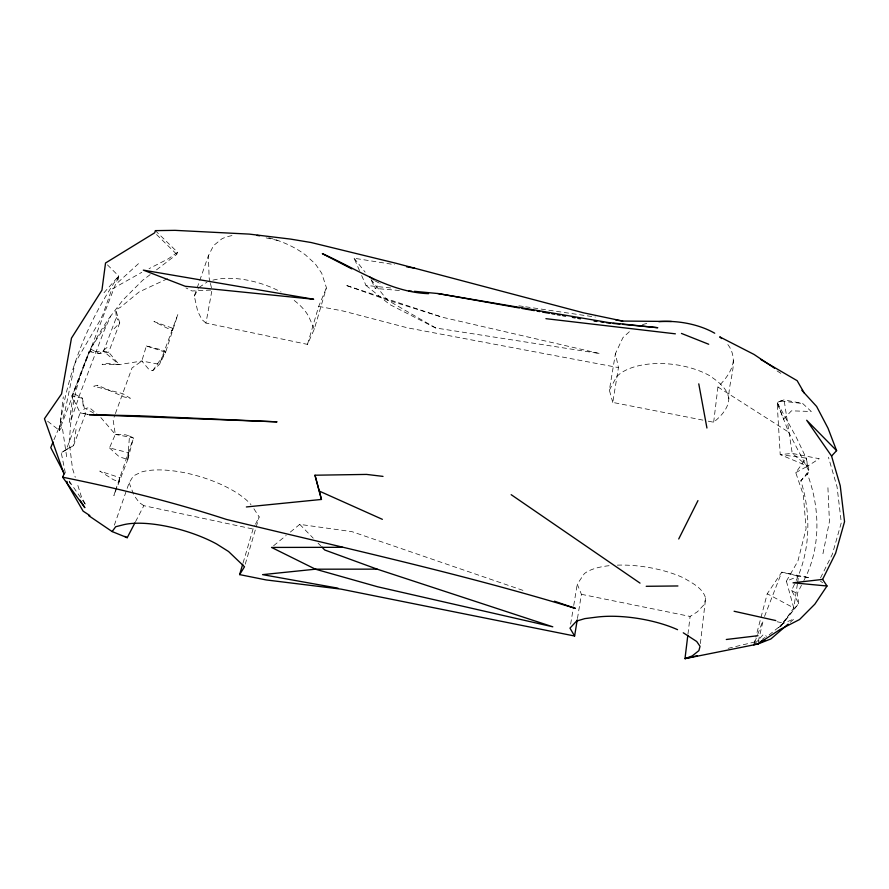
<?xml version="1.0" encoding="UTF-8"?>
<svg xmlns="http://www.w3.org/2000/svg" width="889" height="889" viewBox="0 0 889 889"><rect width="100%" height="100%" fill="white"/><g stroke="black" fill="none" stroke-linecap="round" stroke-linejoin="round"><path stroke-width="0.67" stroke-dasharray="4.45 3.33" d="M115.081 491.706L113.892 495.562L127.794 459.502L128.249 452.657L109.491 447.912L115.314 434.399L113.114 419.852L114.937 414.863M109.491 447.912L119.193 456.746L127.794 459.502L129.472 436.021L125.66 434.843L115.314 434.399L99.901 416.485M150.13 274.657L142.673 280.268L122.96 300.004L110.647 316.151L103.98 331.097L79.721 394.638L71.031 420.019L69.22 441.933L72.454 468.314L75.276 477.26M700.365 643.58L705.633 598.253C702.821 587.962 692.431 583.228 684.019 578.128A63.775 24.125 9 0 0 616.733 565.16M708.289 421.175L713.667 422.242C720.879 416.219 728.38 408.718 728.836 398.772C727.947 381.003 740.47 359.412 727.269 343.854M47.639 421.242L59.352 430.409L63.297 396.838M687.975 634.046L690.108 616.444L697.465 611.721L704.266 604.453L705.633 598.253M713.667 422.242L717.934 387.015C725.38 379.303 732.969 370.28 733.447 359.056M69.22 422.431L73.22 393.305L90.3 348.899L106.802 323.974M797.389 584.106L793.766 607.943L780.564 626.601M797.589 582.784L798.589 576.161L781.742 572.172L767.24 593.763L755.817 637.035M76.043 429.554L73.52 445.622L61.263 452.745L65.353 473.137M577.461 618.522L581.417 594.308L577.261 584.151L584.34 573.649A63.775 24.125 9 0 1 609.843 565.626M702.91 420.119L612.765 402.417L618.455 367.602L615.432 353.611L622.945 337.609L631.146 330.086M570.638 624.134L573.505 606.809M573.727 605.476L577.261 584.151M612.765 402.417L609.376 390.193L615.432 353.611M107.425 264.866L118.693 276.057L117.515 282.824L140.106 262.166M268.734 237.73A59.819 31.382 18.7 0 1 305.349 254.843L315.295 263.889L321.729 273.256L326.441 287.792L314.306 329.097L307.483 344.387L205.959 323.063L211.76 291.325M822.947 553.736L829.437 521.599L827.87 486.527M758.273 641.447L763.229 620.322M127.794 459.502L133.472 437.877L129.472 436.021M753.739 644.892L755.472 638.346M245.264 564.148L259.144 516.887L252.354 506.363M243.086 562.893L253.065 529.033L254.887 525.388M307.483 344.387L318.684 306.394L326.441 287.792M115.392 413.607L132.028 367.957L141.818 361.023L146.374 345.954L164.343 350.577L165.621 352.244L159.475 364.334L152.686 370.702L148.985 369.524L141.818 361.023L119.104 364.623L102.046 364.334L105.958 363.323L119.104 364.623L108.691 352.2L103.569 351.177L89 351.555L71.865 396.116L80.199 412.896L66.397 449.334L61.263 452.745M115.481 490.417L133.472 437.877L115.314 434.399M152.686 370.702L165.621 352.244L177.833 314.517L159.475 364.334L141.818 361.023M114.359 525.143L129.138 482.805L133.394 475.926L141.384 472.015A65.742 24.325 16.6 0 1 199.681 476.515A65.742 24.325 16.6 0 1 250.987 504.641M205.959 323.063L201.903 319.518L197.702 311.306L194.302 296.081L199.292 281.769M199.747 280.468L208.382 255.743L213.616 245.542L222.006 238.73A59.819 31.382 18.7 0 1 233.24 235.374M156.52 269.845L176.778 254.343L177.544 252.243L155.342 230.629M167.499 278.702L139.106 291.959L120.326 307.405L115.67 309.683L116.315 317.529L103.569 351.177L119.104 364.623M754.728 642.303L757.172 635.835M757.661 634.535L763.051 620.289M66.664 456.702L62.219 426.887L59.352 430.409L118.693 276.057L103.457 293.359M764.518 616.466L781.742 572.172L810.001 577.861L798.589 576.161L786.398 581.15L793.766 607.943L767.24 593.763M53.94 439.755L62.941 418.386L64.953 411.285L75.054 362.945L99.746 320.929L102.868 314.628L111.803 289.203L141.762 272.356M780.62 626.645L798.711 603.442L791.61 590.474L795.644 581.728M796.211 580.484C810.568 549.646 811.079 512.986 800.833 480.782L807.068 473.181L809.357 471.959L806.167 458.102L796.4 437.532L777.13 402.417L784.076 399.861L802.689 403.495L811.246 411.485L791.454 410.829L783.509 419.197L777.13 402.417L784.076 399.861L792.243 453.401L807.601 466.125L819.236 458.724L792.243 453.401L780.209 454.612L777.13 402.417L788.621 432.121L809.357 471.959L800.833 480.782M820.525 577.939L832.36 554.203L841.316 522.676L837.049 486.828L828.437 457.213M255.499 524.177L259.144 516.887M778.653 627.778L798.711 603.442L797.211 593.585L801.445 585.306M803.856 580.561C821.225 547.902 820.191 507.219 807.068 473.181M135.539 521.687L143.851 505.685L253.065 529.033M609.376 390.193L616.533 376.814A59.018 29.882 7.4 0 1 709.422 375.558C717.779 381.37 727.313 387.882 728.836 398.772M194.302 296.081L198.436 288.514M786.398 581.15L797.889 561.137L806.079 528.733L803.356 495.006L795.766 472.648L806.167 458.102L780.209 454.612L807.601 466.125L806.167 458.102M754.628 643.947L763.451 634.39L766.629 636.357M114.125 328.741L119.737 322.84L115.67 309.683M371.413 280.457L375.214 288.447L380.048 283.491M790.132 622.367L794.199 618.866L783.809 623.122L769.163 634.857M273.634 545.724L286.169 535.478M290.347 532.067L299.749 524.377L351.911 531.633L525.699 591.318M107.047 347.488L99.357 353.611L89 351.555L90.3 348.899L99.357 353.611L108.691 352.2L119.737 322.84L116.315 317.529M177.544 252.243L168.41 258.766L149.03 268.656M199.025 287.436L206.993 282.169M762.806 638.913L765.073 637.424M795.766 472.648L807.601 466.125M66.397 449.334L73.52 445.622L85.444 413.952L82.399 398.216L73.22 393.305L71.865 396.116L82.399 398.216L83.61 409.507M728.135 648.348L759.139 640.936M210.682 290.07L192.068 290.981L185.923 287.903M399.383 290.481L375.214 288.447M361.656 275.534L365.979 285.413L391.893 288.092M780.753 401.028L802.689 403.495M359.5 270.589L354.111 258.232L394.66 264.678M518.887 305.805L524.354 306.605M525.721 306.805L595.374 317.04M365.979 285.413L389.771 304.549L435.688 327.974L599.819 353.566L442.511 317.284L387.182 299.926L345.354 285.113L442.511 317.284M318.684 306.394L342.587 310.894L407.629 327.863L618.455 367.602M777.053 621.744L783.809 623.122M581.417 594.308L690.108 616.444M266.144 237.874L277.801 240.475M146.374 345.954L165.621 352.244M375.136 280.946L378.825 282.858M93.856 413.152L85.388 408.496L89.322 407.584L98.846 415.596M791.61 590.474L797.211 593.585M435.688 327.974L387.182 299.926L371.069 279.613M717.934 387.015L788.621 432.121M777.086 370.946L782.831 374.636M143.851 505.685L139.251 502.541L134.083 495.551M820.436 581.117L822.625 582.751M156.553 234.529L176.778 254.343M299.749 524.377L313.228 538.178M318.04 543.112L320.918 546.068M354.111 258.232L365.135 272.134M69.264 481.105L85.8 505.085M69.109 481.816L70.487 484.116M85.233 504.007L81.321 496.44L76.887 482.371M314.306 329.097L308.794 316.706A60.919 30.204 18.3 0 0 291.881 298.715M129.138 482.805L133.594 494.273M210.104 282.08L209.159 278.124L208.382 255.743M210.426 283.402L211.693 288.692M642.491 324.607A58.029 30.926 7.1 0 1 647.225 323.385M71.031 420.019A261.11 233.685 34 0 1 110.647 316.151M59.352 430.409A434.132 387.882 11.2 0 1 118.693 276.057M212.927 280.146A60.919 30.204 18.3 0 1 281.08 292.037M119.459 477.537L119.082 481.894L113.325 479.649L99.779 471.081L119.459 477.537M97.712 385.259L93.79 386.215L122.671 393.627L130.339 398.283L123.904 396.916L97.712 385.259M88.078 414.407L80.199 412.896L88.078 414.33M172.277 328.119L153.941 321.551L172.444 330.752L172.277 328.119"/><path stroke-width="1.33" d="M687.808 635.402L684.986 658.649L757.661 644.092L770.852 638.969L788.11 624.111M242.708 564.193L239.63 574.605L266.178 579.939L341.087 589.14L574.605 636.013L577.239 619.866M53.04 442L50.762 447.634L64.308 473.77M80.088 500.207L84.855 507.675L62.619 477.193L64.041 473.97L44.45 418.73L61.552 393.927L71.476 338.131L101.935 290.192L105.535 263L154.708 232.796L155.342 230.629L175.066 230.351L249.298 234.107L290.725 239.119L311.183 242.53L396.038 263.277L583.584 312.839L622.7 321.062L671.428 321.474M762.884 639.891L757.661 644.092L779.997 629.545L799.544 619.533L814.846 604.153L827.014 585.995L793.044 582.806L822.603 579.406L835.616 553.247L844.55 521.654L840.227 485.727L831.559 456.057L806.667 420.241L836.593 450.645L831.559 456.057M678.718 538.978L697.954 500.618M88.589 515.587L112.125 531.555L127.227 537.689L134.895 522.921M239.63 574.605L244.497 566.771L228.551 551.513L216.572 543.957A67.097 22.469 16.2 0 0 123.127 524.843L115.692 526.733L112.125 531.555M753.739 644.892L756.228 643.892M761.217 641.88L764.951 640.369M697.12 655.76L684.986 658.649L692.22 655.938L698.887 650.637L700.043 646.325L696.709 641.502L683.274 632.79M726.302 639.491L757.984 635.702M246.386 506.952L321.462 499.451L314.984 475.215L366.557 474.415L383.015 476.393M646.214 586.296L677.918 585.962M342.543 547.313L271.545 547.435L315.451 569.193L377.547 586.762L552.802 626.812L377.125 569.138L315.451 569.193L262.555 574.638L337.998 588.174M408.929 291.003L411.663 291.159M414.385 291.314L437.81 293.526L608.365 322.529L657.76 327.708L622.567 324.329M428.598 293.659C389.804 292.325 356.633 268.9 322.34 253.643L351.811 268.878M613.21 323.463L619.9 324.085M594.119 321.129L596.841 321.44M545.913 318.673L675.373 333.831M600.953 321.951L603.687 322.307M606.42 322.674L610.532 323.207M615.866 320.051L622.7 321.062M406.629 266.789L414.607 268.189M437.81 293.526L519.354 307.972M522.076 308.461L534.311 310.617M537.023 311.106L539.745 311.583M542.457 312.061L549.258 313.272M551.98 313.75L554.692 314.228M557.414 314.717L560.126 315.195M562.848 315.673L565.571 316.162M572.36 317.362L575.083 317.84M577.794 318.329L580.517 318.807M62.619 477.193C117.904 488.328 172.777 501.941 226.406 519.42C343.021 547.746 460.535 573.394 575.35 608.376L554.436 601.197M734.103 611.254L775.786 620.555M377.125 569.138L324.774 550.013L321.885 547.057M681.452 333.431L708.7 344.254M382.37 519.332L319.862 491.339M124.782 536.389L127.227 537.689M760.562 359.367L797.155 380.681L804.201 392.971M369.78 277.024L374.347 279.902M89.845 515.542L83.11 511.142L67.442 484.027L66.919 481.305M774.53 368.213L754.005 354.422L719.701 336.853L721.646 338.531M511.175 494.673L640.024 583.117M801.867 390.315L816.635 406.484L828.026 428.242L836.593 450.645M822.603 579.406L827.014 585.995M574.605 636.013L569.971 628.134L576.594 621.067L584.795 618.622L596.797 617.099A64.986 22.469 9.4 0 1 677.562 629.679M314.984 475.215L321.462 499.451M698.776 383.859L706.933 428.02M658.871 321.674A58.029 30.926 7.1 0 1 714.723 333.231M257.054 235.396A59.819 31.382 18.7 0 1 259.644 235.796M139.284 415.796L89.144 414.674L277.046 421.853L139.284 415.796M313.55 299.249L185.179 286.258L143.329 270.123L313.55 299.249"/></g></svg>
